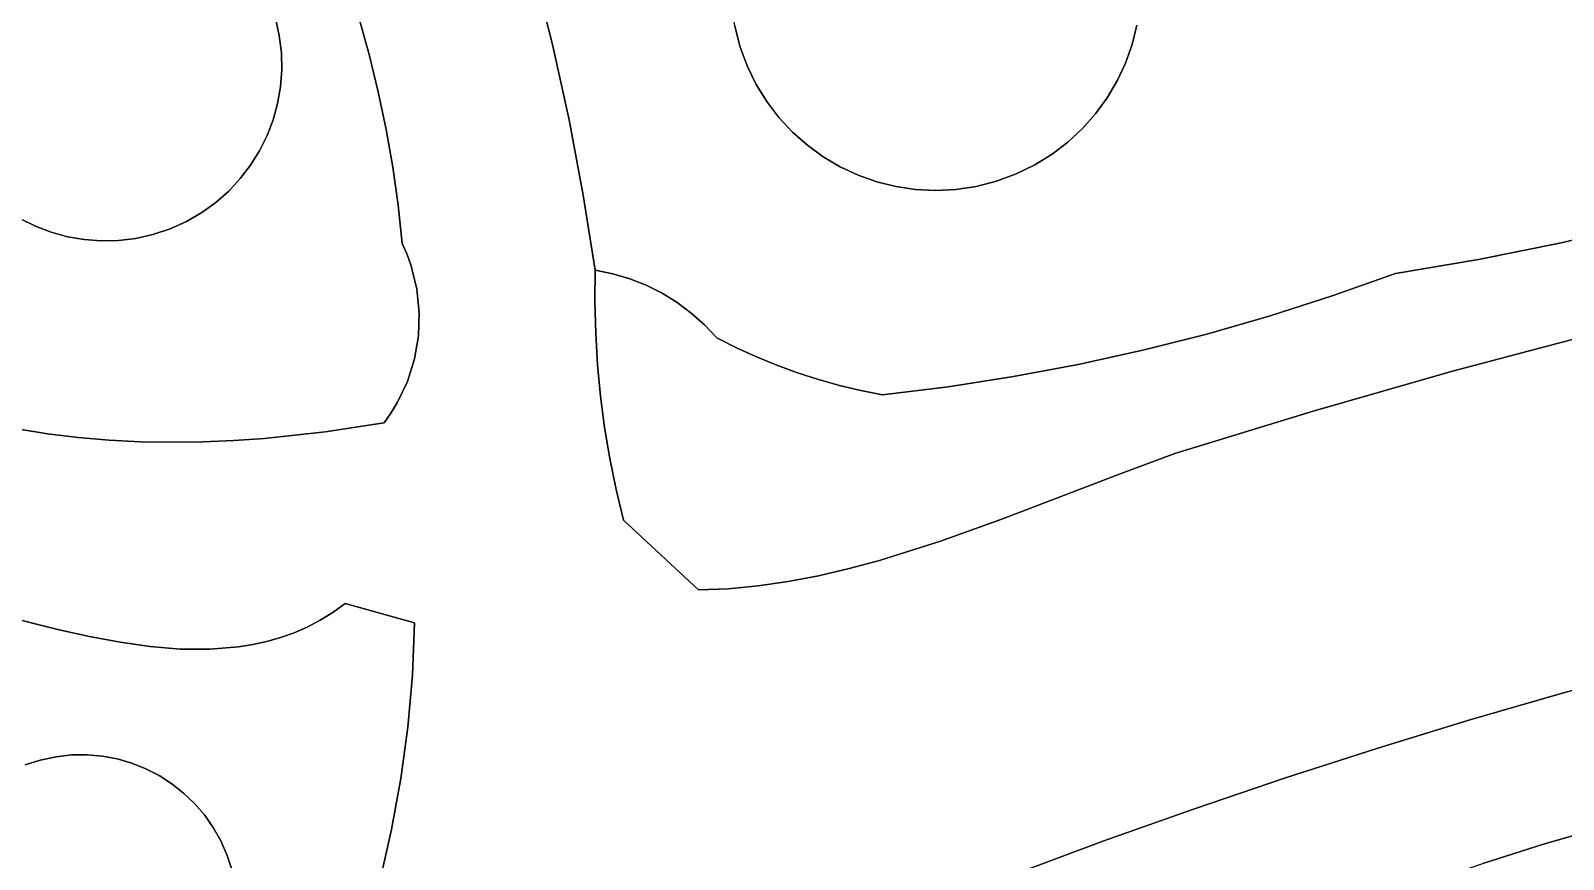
# Model space of a CAD drawing. Header units: inches. Extents: x 37.5 to 70.3, y 17.4 to 61.6.
# Drawn here: x 48.624 to 52.208, y 32.358 to 34.296 of the extents above; entities that cross this region are included whole.
import ezdxf

# ---------------------------------------------------------------- set-up
doc = ezdxf.new("R2010")
doc.units = ezdxf.units.IN
doc.layers.add('SURFACES_FOR_SKETCHUP', color=7, linetype='Continuous')

msp = doc.modelspace()

# ---------------------------------------------------------------- linework, layer by layer
at = {"layer": 'SURFACES_FOR_SKETCHUP'}
for points, invisible_edges in [([(50.3163, 34.6253), (51.1648, 34.1789), (50.9637, 34.8264)], 11), ([(51.1984, 34.5443), (50.9637, 34.8264), (51.1648, 34.1789)], 11), ([(51.2109, 34.3089), (51.8151, 33.7282), (51.7557, 34.6704)], 11), ([(51.8694, 34.6393), (51.7557, 34.6704), (51.8151, 33.7282)], 10), ([(50.3163, 34.6253), (50.2968, 34.5836), (50.2827, 34.2599)], 10), ([(50.2827, 34.2599), (50.5173, 33.9778), (50.3163, 34.6253)], 11), ([(51.1648, 34.1789), (50.3163, 34.6253), (50.5173, 33.9778)], 11), ([(51.8694, 34.6393), (51.8151, 33.7282), (51.984, 34.6117)], 3), ([(48.6507, 34.5982), (48.4239, 34.3802), (48.4178, 34.0656)], 11), ([(48.4178, 34.0656), (48.9504, 33.8328), (48.6507, 34.5982)], 11), ([(48.9504, 33.8328), (49.1771, 34.0509), (48.6507, 34.5982)], 11), ([(49.1833, 34.3654), (48.6507, 34.5982), (49.1771, 34.0509)], 11), ([(50.2705, 34.3075), (50.2827, 34.2599), (50.2968, 34.5836)], 10), ([(52.0094, 33.7611), (51.984, 34.6117), (51.8151, 33.7282)], 3), ([(51.984, 34.6117), (52.0094, 33.7611), (52.0994, 34.5876)], 3), ([(52.2026, 33.8), (52.0994, 34.5876), (52.0094, 33.7611)], 3), ([(52.0994, 34.5876), (52.2026, 33.8), (52.2155, 34.567)], 3), ([(51.1648, 34.1789), (51.1843, 34.2206), (51.1984, 34.5443)], 10), ([(51.2105, 34.4967), (51.1984, 34.5443), (51.1843, 34.2206)], 10), ([(52.3944, 33.845), (52.2155, 34.567), (52.2026, 33.8)], 3), ([(51.1843, 34.2206), (51.1997, 34.264), (51.2105, 34.4967)], 10), ([(51.1997, 34.264), (51.2109, 34.3089), (51.2105, 34.4967)], 10), ([(49.3921, 34.3274), (49.416, 34.2408), (49.8004, 34.4393)], 10), ([(49.8448, 34.264), (49.8004, 34.4393), (49.416, 34.2408)], 10), ([(49.8004, 34.4393), (49.8448, 34.264), (50.261, 34.4025)], 10), ([(50.2633, 34.3551), (50.261, 34.4025), (49.8448, 34.264)], 10), ([(49.1771, 34.0509), (49.1912, 34.0877), (49.1833, 34.3654)], 10), ([(49.1966, 34.3255), (49.1833, 34.3654), (49.1912, 34.0877)], 10), ([(50.2705, 34.3075), (50.2633, 34.3551), (49.8448, 34.264)], 10), ([(49.1912, 34.0877), (49.2017, 34.1258), (49.1966, 34.3255)], 10), ([(49.1966, 34.3255), (49.2057, 34.2852), (49.3921, 34.3274)], 10), ([(49.2017, 34.1258), (49.2085, 34.1649), (49.1966, 34.3255)], 10), ([(49.1966, 34.3255), (49.2085, 34.1649), (49.2057, 34.2852)], 3), ([(49.2057, 34.2852), (49.2106, 34.2448), (49.3921, 34.3274)], 10), ([(49.416, 34.2408), (49.3921, 34.3274), (49.2106, 34.2448)], 10), ([(50.2705, 34.3075), (49.8448, 34.264), (50.2827, 34.2599)], 3), ([(51.1997, 34.264), (51.8151, 33.7282), (51.2109, 34.3089)], 3), ([(49.2115, 34.2046), (49.2057, 34.2852), (49.2085, 34.1649)], 3), ([(49.2115, 34.2046), (49.2106, 34.2448), (49.2057, 34.2852)], 8), ([(49.416, 34.2408), (49.4372, 34.1534), (49.8448, 34.264)], 10), ([(49.4372, 34.1534), (49.4555, 34.0654), (49.8448, 34.264)], 10), ([(49.8832, 34.0877), (49.8448, 34.264), (49.4555, 34.0654)], 10), ([(49.8448, 34.264), (49.8832, 34.0877), (50.2827, 34.2599)], 10), ([(50.2996, 34.2139), (50.2827, 34.2599), (49.8832, 34.0877)], 10), ([(50.2827, 34.2599), (50.2996, 34.2139), (50.4777, 34.0012)], 10), ([(50.5173, 33.9778), (50.2827, 34.2599), (50.4777, 34.0012)], 3), ([(51.1843, 34.2206), (51.6695, 33.6764), (51.1997, 34.264)], 3), ([(51.8151, 33.7282), (51.1997, 34.264), (51.6695, 33.6764)], 3), ([(49.4372, 34.1534), (49.416, 34.2408), (49.2085, 34.1649)], 10), ([(49.2115, 34.2046), (49.2085, 34.1649), (49.416, 34.2408)], 10), ([(49.2106, 34.2448), (49.2115, 34.2046), (49.416, 34.2408)], 10), ([(50.3207, 34.1706), (50.2996, 34.2139), (49.8832, 34.0877)], 10), ([(50.4404, 34.0282), (50.2996, 34.2139), (50.4057, 34.0589)], 3), ([(50.4777, 34.0012), (50.2996, 34.2139), (50.4404, 34.0282)], 3), ([(50.2996, 34.2139), (50.3207, 34.1706), (50.4057, 34.0589)], 10), ([(51.1648, 34.1789), (51.6695, 33.6764), (51.1843, 34.2206)], 3), ([(49.2085, 34.1649), (49.2017, 34.1258), (49.4372, 34.1534)], 10), ([(49.4555, 34.0654), (49.4372, 34.1534), (49.2017, 34.1258)], 10), ([(49.8832, 34.0877), (49.9162, 33.9114), (50.3207, 34.1706)], 10), ([(50.3456, 34.1302), (50.3207, 34.1706), (49.9162, 33.9114)], 10), ([(50.374, 34.0929), (50.4057, 34.0589), (50.3207, 34.1706)], 10), ([(50.3207, 34.1706), (50.3456, 34.1302), (50.374, 34.0929)], 8), ([(50.8827, 33.9443), (51.1648, 34.1789), (50.5173, 33.9778)], 11), ([(51.1648, 34.1789), (50.8827, 33.9443), (51.1415, 34.1393)], 3), ([(51.1415, 34.1393), (51.5225, 33.6292), (51.1648, 34.1789)], 3), ([(51.6695, 33.6764), (51.1648, 34.1789), (51.5225, 33.6292)], 3), ([(49.2017, 34.1258), (49.1912, 34.0877), (49.4555, 34.0654)], 10), ([(50.3456, 34.1302), (49.9162, 33.9114), (50.374, 34.0929)], 3), ([(50.8827, 33.9443), (50.9288, 33.9612), (51.1415, 34.1393)], 10), ([(51.1415, 34.1393), (50.9288, 33.9612), (51.1144, 34.102)], 3), ([(51.1144, 34.102), (51.5225, 33.6292), (51.1415, 34.1393)], 3), ([(49.1912, 34.0877), (49.1771, 34.0509), (49.4555, 34.0654)], 10), ([(49.4555, 34.0654), (49.471, 33.9768), (49.8832, 34.0877)], 10), ([(49.471, 33.9768), (49.4836, 33.8877), (49.8832, 34.0877)], 10), ([(49.9162, 33.9114), (49.8832, 34.0877), (49.4836, 33.8877)], 10), ([(49.9162, 33.9114), (50.0638, 33.7007), (50.374, 34.0929)], 11), ([(50.1007, 33.6821), (50.374, 34.0929), (50.0638, 33.7007)], 3), ([(50.374, 34.0929), (50.1007, 33.6821), (50.4057, 34.0589)], 3), ([(51.1144, 34.102), (50.9288, 33.9612), (51.0838, 34.0673)], 3), ([(51.0838, 34.0673), (51.3742, 33.5866), (51.1144, 34.102)], 3), ([(51.5225, 33.6292), (51.1144, 34.102), (51.3742, 33.5866)], 3), ([(48.6359, 33.8389), (48.4178, 34.0656), (48.6005, 33.8564)], 3), ([(48.4178, 34.0656), (48.6359, 33.8389), (48.9504, 33.8328)], 11), ([(49.1771, 34.0509), (48.9504, 33.8328), (49.1596, 34.0155)], 3), ([(49.1771, 34.0509), (49.1596, 34.0155), (49.471, 33.9768)], 10), ([(49.471, 33.9768), (49.4555, 34.0654), (49.1771, 34.0509)], 10), ([(50.1359, 33.6604), (50.4057, 34.0589), (50.1007, 33.6821)], 3), ([(50.4057, 34.0589), (50.1359, 33.6604), (50.4404, 34.0282)], 3), ([(50.9288, 33.9612), (50.9721, 33.9822), (51.0838, 34.0673)], 10), ([(51.0497, 34.0356), (51.0838, 34.0673), (50.9721, 33.9822)], 10), ([(51.0497, 34.0356), (51.3742, 33.5866), (51.0838, 34.0673)], 3), ([(48.9504, 33.8328), (48.9888, 33.8501), (49.1596, 34.0155)], 10), ([(49.1596, 34.0155), (48.9888, 33.8501), (49.1388, 33.9819)], 3), ([(49.1596, 34.0155), (49.1388, 33.9819), (49.4836, 33.8877)], 10), ([(49.4836, 33.8877), (49.471, 33.9768), (49.1596, 34.0155)], 10), ([(50.169, 33.6356), (50.4404, 34.0282), (50.1359, 33.6604)], 3), ([(50.4404, 34.0282), (50.169, 33.6356), (50.4777, 34.0012)], 3), ([(50.9721, 33.9822), (51.0125, 34.0071), (51.0497, 34.0356)], 8), ([(50.9721, 33.9822), (51.2246, 33.5487), (51.0125, 34.0071)], 3), ([(51.0125, 34.0071), (51.2246, 33.5487), (51.0497, 34.0356)], 3), ([(51.3742, 33.5866), (51.0497, 34.0356), (51.2246, 33.5487)], 3), ([(49.1388, 33.9819), (48.9888, 33.8501), (49.1147, 33.9504)], 3), ([(49.1388, 33.9819), (49.1147, 33.9504), (49.4836, 33.8877)], 10), ([(50.2, 33.6079), (50.4777, 34.0012), (50.169, 33.6356)], 3), ([(50.5173, 33.9778), (50.4777, 34.0012), (50.2, 33.6079)], 10), ([(50.2, 33.6079), (50.2746, 33.5542), (50.5173, 33.9778)], 11), ([(50.3214, 33.5329), (50.5173, 33.9778), (50.2746, 33.5542)], 3), ([(50.5173, 33.9778), (50.3214, 33.5329), (50.559, 33.9584)], 3), ([(50.5173, 33.9778), (50.559, 33.9584), (50.8827, 33.9443)], 10), ([(50.9288, 33.9612), (51.0739, 33.5155), (50.9721, 33.9822)], 3), ([(51.2246, 33.5487), (50.9721, 33.9822), (51.0739, 33.5155)], 3), ([(48.9888, 33.8501), (49.0245, 33.8708), (49.1147, 33.9504)], 10), ([(49.0876, 33.9212), (49.1147, 33.9504), (49.0245, 33.8708)], 10), ([(49.1147, 33.9504), (49.0876, 33.9212), (49.4933, 33.7982)], 10), ([(49.4933, 33.7982), (49.4836, 33.8877), (49.1147, 33.9504)], 10), ([(50.369, 33.5134), (50.559, 33.9584), (50.3214, 33.5329)], 3), ([(50.4173, 33.4958), (50.559, 33.9584), (50.369, 33.5134)], 3), ([(50.6025, 33.943), (50.559, 33.9584), (50.4173, 33.4958)], 10), ([(50.4173, 33.4958), (50.4662, 33.48), (50.6025, 33.943)], 10), ([(50.4662, 33.48), (50.5157, 33.4662), (50.6025, 33.943)], 10), ([(50.6473, 33.9318), (50.6025, 33.943), (50.5157, 33.4662)], 10), ([(50.559, 33.9584), (50.6025, 33.943), (50.8352, 33.9321)], 10), ([(50.8352, 33.9321), (50.8827, 33.9443), (50.559, 33.9584)], 10), ([(50.6025, 33.943), (50.6473, 33.9318), (50.8352, 33.9321)], 10), ([(50.8352, 33.9321), (50.9223, 33.4871), (50.8827, 33.9443)], 3), ([(50.8827, 33.9443), (51.0739, 33.5155), (50.9288, 33.9612)], 3), ([(51.0739, 33.5155), (50.8827, 33.9443), (50.9223, 33.4871)], 3), ([(49.0245, 33.8708), (49.0575, 33.8946), (49.0876, 33.9212)], 8), ([(49.0876, 33.9212), (49.0575, 33.8946), (49.4933, 33.7982)], 10), ([(49.4836, 33.8877), (49.5047, 33.7723), (49.9162, 33.9114)], 11), ([(49.5047, 33.7723), (49.5141, 33.7458), (49.9162, 33.9114)], 10), ([(49.9444, 33.7359), (49.9162, 33.9114), (49.5141, 33.7458)], 10), ([(49.9162, 33.9114), (49.9444, 33.7359), (49.9854, 33.7277)], 8), ([(49.9162, 33.9114), (49.9854, 33.7277), (50.0253, 33.7159)], 9), ([(49.9162, 33.9114), (50.0253, 33.7159), (50.0638, 33.7007)], 9), ([(50.5157, 33.4662), (50.5658, 33.4543), (50.6473, 33.9318)], 10), ([(50.6933, 33.9249), (50.6473, 33.9318), (50.5658, 33.4543)], 10), ([(50.5658, 33.4543), (50.6164, 33.4444), (50.6933, 33.9249)], 10), ([(50.7697, 33.4633), (50.6933, 33.9249), (50.6164, 33.4444)], 3), ([(50.8352, 33.9321), (50.6473, 33.9318), (50.7876, 33.9249)], 3), ([(50.6933, 33.9249), (50.7876, 33.9249), (50.6473, 33.9318)], 3), ([(50.6933, 33.9249), (50.7697, 33.4633), (50.7402, 33.9226)], 3), ([(50.6933, 33.9249), (50.7402, 33.9226), (50.7876, 33.9249)], 8), ([(50.7402, 33.9226), (50.7697, 33.4633), (50.7876, 33.9249)], 3), ([(50.9223, 33.4871), (50.7876, 33.9249), (50.7697, 33.4633)], 3), ([(50.7876, 33.9249), (50.9223, 33.4871), (50.8352, 33.9321)], 3), ([(49.0245, 33.8708), (48.9888, 33.8501), (49.1715, 33.3426)], 10), ([(49.0245, 33.8708), (49.3133, 33.3577), (49.0575, 33.8946)], 3), ([(49.1715, 33.3426), (49.3133, 33.3577), (49.0245, 33.8708)], 10), ([(49.5272, 33.6919), (49.5141, 33.7458), (49.0575, 33.8946)], 10), ([(49.5047, 33.7723), (49.0575, 33.8946), (49.5141, 33.7458)], 3), ([(49.5272, 33.6919), (49.0575, 33.8946), (49.3133, 33.3577)], 11), ([(49.4933, 33.7982), (49.0575, 33.8946), (49.5047, 33.7723)], 3), ([(49.4836, 33.8877), (49.4933, 33.7982), (49.5047, 33.7723)], 8), ([(48.6005, 33.8564), (48.2968, 33.6404), (48.6359, 33.8389)], 3), ([(48.307, 33.5755), (48.6359, 33.8389), (48.2968, 33.6404)], 3), ([(48.6359, 33.8389), (48.307, 33.5755), (48.4536, 33.3976)], 11), ([(48.4536, 33.3976), (48.5227, 33.3797), (48.6359, 33.8389)], 10), ([(48.6727, 33.8248), (48.6359, 33.8389), (48.5227, 33.3797)], 10), ([(48.6359, 33.8389), (48.6727, 33.8248), (48.9504, 33.8328)], 10), ([(48.9105, 33.8194), (48.9504, 33.8328), (48.6727, 33.8248)], 10), ([(48.9504, 33.8328), (48.9105, 33.8194), (49.0269, 33.3346)], 10), ([(48.9888, 33.8501), (48.9504, 33.8328), (49.0994, 33.3376)], 10), ([(49.0269, 33.3346), (49.0994, 33.3376), (48.9504, 33.8328)], 10), ([(49.0994, 33.3376), (49.1715, 33.3426), (48.9888, 33.8501)], 10), ([(52.2026, 33.8), (52.2763, 33.5863), (52.3944, 33.845)], 3), ([(48.5929, 33.365), (48.6727, 33.8248), (48.5227, 33.3797)], 3), ([(48.6727, 33.8248), (48.5929, 33.365), (48.7108, 33.8143)], 3), ([(48.664, 33.3533), (48.7108, 33.8143), (48.5929, 33.365)], 3), ([(48.7108, 33.8143), (48.664, 33.3533), (48.7499, 33.8075)], 3), ([(48.7359, 33.3445), (48.7499, 33.8075), (48.664, 33.3533)], 3), ([(48.6727, 33.8248), (48.7108, 33.8143), (48.9105, 33.8194)], 10), ([(48.7108, 33.8143), (48.7499, 33.8075), (48.9105, 33.8194)], 10), ([(48.7499, 33.8075), (48.7359, 33.3445), (48.7896, 33.8045)], 3), ([(48.8084, 33.3383), (48.7896, 33.8045), (48.7359, 33.3445)], 3), ([(48.9105, 33.8194), (48.7499, 33.8075), (48.8702, 33.8104)], 3), ([(48.7896, 33.8045), (48.8702, 33.8104), (48.7499, 33.8075)], 3), ([(48.7896, 33.8045), (48.8299, 33.8054), (48.8702, 33.8104)], 8), ([(48.7896, 33.8045), (48.8084, 33.3383), (48.8299, 33.8054)], 3), ([(48.8812, 33.3347), (48.8299, 33.8054), (48.8084, 33.3383)], 3), ([(48.8299, 33.8054), (48.8812, 33.3347), (48.8702, 33.8104)], 3), ([(48.9105, 33.8194), (48.8702, 33.8104), (48.9541, 33.3335)], 10), ([(48.8812, 33.3347), (48.9541, 33.3335), (48.8702, 33.8104)], 10), ([(48.9541, 33.3335), (49.0269, 33.3346), (48.9105, 33.8194)], 10), ([(52.2026, 33.8), (52.0094, 33.7611), (52.2763, 33.5863)], 10), ([(52.0094, 33.7611), (51.8151, 33.7282), (51.9489, 33.4995)], 10), ([(51.9489, 33.4995), (52.2763, 33.5863), (52.0094, 33.7611)], 10), ([(49.5141, 33.7458), (49.5272, 33.6919), (49.9444, 33.7359)], 10), ([(49.9437, 33.6621), (49.9444, 33.7359), (49.5272, 33.6919)], 10), ([(49.9854, 33.7277), (49.9444, 33.7359), (49.9437, 33.6621)], 8), ([(49.9854, 33.7277), (49.9437, 33.6621), (50.0253, 33.7159)], 3), ([(51.6695, 33.6764), (51.9489, 33.4995), (51.8151, 33.7282)], 3), ([(49.5329, 33.6371), (49.5272, 33.6919), (49.3133, 33.3577)], 10), ([(49.5272, 33.6919), (49.5329, 33.6371), (49.9437, 33.6621)], 10), ([(50.0638, 33.7007), (50.0253, 33.7159), (49.9437, 33.6621)], 10), ([(49.9437, 33.6621), (49.9455, 33.5883), (50.0638, 33.7007)], 10), ([(50.1007, 33.6821), (50.0638, 33.7007), (49.9455, 33.5883)], 10), ([(49.9455, 33.5883), (49.9437, 33.6621), (49.5329, 33.6371)], 10), ([(50.1359, 33.6604), (50.1007, 33.6821), (49.9455, 33.5883)], 10), ([(49.9499, 33.5146), (50.1359, 33.6604), (49.9455, 33.5883)], 3), ([(50.1359, 33.6604), (49.9499, 33.5146), (50.169, 33.6356)], 3), ([(51.5225, 33.6292), (51.6232, 33.4064), (51.6695, 33.6764)], 3), ([(51.9489, 33.4995), (51.6695, 33.6764), (51.6232, 33.4064)], 3), ([(49.531, 33.5823), (49.5329, 33.6371), (49.3133, 33.3577)], 10), ([(49.5329, 33.6371), (49.531, 33.5823), (49.9455, 33.5883)], 10), ([(50.169, 33.6356), (49.9499, 33.5146), (50.2, 33.6079)], 3), ([(51.3742, 33.5866), (51.6232, 33.4064), (51.5225, 33.6292)], 3), ([(49.5218, 33.5283), (49.531, 33.5823), (49.3133, 33.3577)], 10), ([(49.531, 33.5823), (49.5218, 33.5283), (49.9499, 33.5146)], 10), ([(49.9499, 33.5146), (49.9455, 33.5883), (49.531, 33.5823)], 10), ([(49.9569, 33.4412), (50.2, 33.6079), (49.9499, 33.5146)], 3), ([(50.2285, 33.5774), (50.2, 33.6079), (49.9569, 33.4412)], 10), ([(49.9569, 33.4412), (49.9664, 33.3681), (50.2285, 33.5774)], 10), ([(50.2746, 33.5542), (50.2285, 33.5774), (49.9664, 33.3681)], 10), ([(50.2285, 33.5774), (50.2746, 33.5542), (50.2, 33.6079)], 2), ([(51.2246, 33.5487), (51.2993, 33.3071), (51.3742, 33.5866)], 3), ([(51.6232, 33.4064), (51.3742, 33.5866), (51.2993, 33.3071)], 3), ([(51.9489, 33.4995), (52.4191, 32.8045), (52.2763, 33.5863)], 3), ([(49.9664, 33.3681), (49.9785, 33.2953), (50.2746, 33.5542)], 10), ([(50.2746, 33.5542), (49.9785, 33.2953), (50.3214, 33.5329)], 3), ([(51.0739, 33.5155), (51.1676, 33.2582), (51.2246, 33.5487)], 3), ([(51.2993, 33.3071), (51.2246, 33.5487), (51.1676, 33.2582)], 3), ([(49.5052, 33.4758), (49.5218, 33.5283), (49.3133, 33.3577)], 10), ([(49.5218, 33.5283), (49.5052, 33.4758), (49.9569, 33.4412)], 10), ([(49.9569, 33.4412), (49.9499, 33.5146), (49.5218, 33.5283)], 10), ([(49.9931, 33.2229), (50.3214, 33.5329), (49.9785, 33.2953)], 3), ([(50.369, 33.5134), (50.3214, 33.5329), (49.9931, 33.2229)], 10), ([(49.9931, 33.2229), (50.2555, 32.9909), (50.369, 33.5134)], 11), ([(50.3255, 32.9973), (50.369, 33.5134), (50.2555, 32.9909)], 3), ([(50.369, 33.5134), (50.3255, 32.9973), (50.4173, 33.4958)], 3), ([(50.9223, 33.4871), (51.0317, 33.2056), (51.0739, 33.5155)], 3), ([(51.1676, 33.2582), (51.0739, 33.5155), (51.0317, 33.2056)], 3), ([(49.4815, 33.4256), (49.5052, 33.4758), (49.3133, 33.3577)], 10), ([(49.5052, 33.4758), (49.4815, 33.4256), (49.9664, 33.3681)], 10), ([(49.9664, 33.3681), (49.9569, 33.4412), (49.5052, 33.4758)], 10), ([(50.3959, 33.0075), (50.4173, 33.4958), (50.3255, 32.9973)], 3), ([(50.4173, 33.4958), (50.3959, 33.0075), (50.4662, 33.48)], 3), ([(50.4668, 33.0212), (50.4662, 33.48), (50.3959, 33.0075)], 3), ([(50.5157, 33.4662), (50.4662, 33.48), (50.4668, 33.0212)], 10), ([(50.7697, 33.4633), (50.8926, 33.1524), (50.9223, 33.4871)], 3), ([(51.0317, 33.2056), (50.9223, 33.4871), (50.8926, 33.1524)], 3), ([(51.6232, 33.4064), (51.9866, 32.6831), (51.9489, 33.4995)], 3), ([(52.2024, 32.7455), (51.9489, 33.4995), (51.9866, 32.6831)], 3), ([(52.4191, 32.8045), (51.9489, 33.4995), (52.2024, 32.7455)], 3), ([(50.5379, 33.0378), (50.5157, 33.4662), (50.4668, 33.0212)], 3), ([(50.5157, 33.4662), (50.5379, 33.0378), (50.5658, 33.4543)], 3), ([(50.6091, 33.0571), (50.5658, 33.4543), (50.5379, 33.0378)], 3), ([(50.5658, 33.4543), (50.6091, 33.0571), (50.6164, 33.4444)], 3), ([(50.7514, 33.1019), (50.6164, 33.4444), (50.6091, 33.0571)], 3), ([(50.6164, 33.4444), (50.7514, 33.1019), (50.7697, 33.4633)], 3), ([(50.8926, 33.1524), (50.7697, 33.4633), (50.7514, 33.1019)], 3), ([(49.4669, 33.4016), (49.4815, 33.4256), (49.3133, 33.3577)], 10), ([(49.4506, 33.3785), (49.4669, 33.4016), (49.3133, 33.3577)], 2), ([(49.4669, 33.4016), (49.4506, 33.3785), (49.9785, 33.2953)], 10), ([(49.4815, 33.4256), (49.4669, 33.4016), (49.9785, 33.2953)], 10), ([(49.9785, 33.2953), (49.9664, 33.3681), (49.4815, 33.4256)], 10), ([(51.2993, 33.3071), (51.7718, 32.6174), (51.6232, 33.4064)], 3), ([(51.9866, 32.6831), (51.6232, 33.4064), (51.7718, 32.6174)], 3), ([(48.664, 33.3533), (48.5929, 33.365), (48.5511, 32.9297)], 10), ([(49.3133, 33.3577), (49.3596, 32.9561), (49.4506, 33.3785)], 3), ([(49.5221, 32.9107), (49.4506, 33.3785), (49.3596, 32.9561)], 3), ([(49.9931, 33.2229), (49.9785, 33.2953), (49.4506, 33.3785)], 10), ([(49.4506, 33.3785), (49.5221, 32.9107), (49.9931, 33.2229)], 11), ([(48.7359, 33.3445), (48.664, 33.3533), (48.5511, 32.9297)], 10), ([(48.5511, 32.9297), (48.6914, 32.8946), (48.7359, 33.3445)], 10), ([(48.8084, 33.3383), (48.7359, 33.3445), (48.6914, 32.8946)], 10), ([(48.6914, 32.8946), (48.7624, 32.8788), (48.8084, 33.3383)], 10), ([(48.8812, 33.3347), (48.8084, 33.3383), (48.7624, 32.8788)], 10), ([(48.7624, 32.8788), (48.8334, 32.8655), (48.8812, 33.3347)], 10), ([(48.8334, 32.8655), (48.9041, 32.8555), (48.8812, 33.3347)], 10), ([(48.9541, 33.3335), (48.8812, 33.3347), (48.9041, 32.8555)], 10), ([(48.9041, 32.8555), (48.9742, 32.8497), (48.9541, 33.3335)], 10), ([(49.0269, 33.3346), (48.9541, 33.3335), (48.9742, 32.8497)], 10), ([(48.9742, 32.8497), (49.0431, 32.8491), (49.0269, 33.3346)], 10), ([(49.0994, 33.3376), (49.0269, 33.3346), (49.1107, 32.8547)], 10), ([(49.0431, 32.8491), (49.1107, 32.8547), (49.0269, 33.3346)], 10), ([(49.1715, 33.3426), (49.0994, 33.3376), (49.2402, 32.8877)], 10), ([(49.1765, 32.8672), (49.2086, 32.8764), (49.0994, 33.3376)], 10), ([(49.1107, 32.8547), (49.1439, 32.86), (49.0994, 33.3376)], 10), ([(49.1439, 32.86), (49.1765, 32.8672), (49.0994, 33.3376)], 10), ([(49.2086, 32.8764), (49.2402, 32.8877), (49.0994, 33.3376)], 10), ([(49.1715, 33.3426), (49.3596, 32.9561), (49.3133, 33.3577)], 3), ([(49.2711, 32.9012), (49.3013, 32.917), (49.1715, 33.3426)], 10), ([(49.2402, 32.8877), (49.2711, 32.9012), (49.1715, 33.3426)], 10), ([(49.3309, 32.9353), (49.1715, 33.3426), (49.3013, 32.917)], 3), ([(49.3596, 32.9561), (49.1715, 33.3426), (49.3309, 32.9353)], 3), ([(51.1676, 33.2582), (51.5581, 32.5485), (51.2993, 33.3071)], 3), ([(51.7718, 32.6174), (51.2993, 33.3071), (51.5581, 32.5485)], 3), ([(51.0317, 33.2056), (51.3454, 32.4762), (51.1676, 33.2582)], 3), ([(51.5581, 32.5485), (51.1676, 33.2582), (51.3454, 32.4762)], 3), ([(50.0103, 33.1511), (49.9931, 33.2229), (49.5221, 32.9107)], 10), ([(49.9931, 33.2229), (50.0103, 33.1511), (50.2555, 32.9909)], 10), ([(50.8926, 33.1524), (51.1339, 32.4008), (51.0317, 33.2056)], 3), ([(51.3454, 32.4762), (51.0317, 33.2056), (51.1339, 32.4008)], 3), ([(49.5221, 32.9107), (49.517, 32.7885), (50.0103, 33.1511)], 10), ([(50.1862, 32.9886), (50.0103, 33.1511), (49.517, 32.7885)], 10), ([(50.1862, 32.9886), (50.2555, 32.9909), (50.0103, 33.1511)], 2), ([(50.7514, 33.1019), (51.1339, 32.4008), (50.8926, 33.1524)], 3), ([(50.6091, 33.0571), (50.9234, 32.322), (50.7514, 33.1019)], 3), ([(51.1339, 32.4008), (50.7514, 33.1019), (50.9234, 32.322)], 3), ([(50.5379, 33.0378), (50.9234, 32.322), (50.6091, 33.0571)], 3), ([(50.3255, 32.9973), (50.5062, 32.1549), (50.3959, 33.0075)], 3), ([(50.3959, 33.0075), (50.7142, 32.2401), (50.4668, 33.0212)], 3), ([(50.7142, 32.2401), (50.3959, 33.0075), (50.5062, 32.1549)], 3), ([(50.4668, 33.0212), (50.7142, 32.2401), (50.5379, 33.0378)], 3), ([(50.9234, 32.322), (50.5379, 33.0378), (50.7142, 32.2401)], 3), ([(49.5064, 32.6671), (49.4902, 32.5468), (50.1862, 32.9886)], 10), ([(50.2994, 32.0665), (50.1862, 32.9886), (49.4902, 32.5468)], 11), ([(49.517, 32.7885), (49.5064, 32.6671), (50.1862, 32.9886)], 10), ([(50.1862, 32.9886), (50.5062, 32.1549), (50.2555, 32.9909)], 3), ([(50.5062, 32.1549), (50.1862, 32.9886), (50.2994, 32.0665)], 3), ([(50.2555, 32.9909), (50.5062, 32.1549), (50.3255, 32.9973)], 3), ([(49.3013, 32.917), (49.517, 32.7885), (49.3309, 32.9353)], 3), ([(49.3309, 32.9353), (49.517, 32.7885), (49.3596, 32.9561)], 3), ([(49.5221, 32.9107), (49.3596, 32.9561), (49.517, 32.7885)], 2), ([(48.6914, 32.8946), (48.5511, 32.9297), (48.6471, 32.59)], 10), ([(48.6115, 32.5785), (48.6471, 32.59), (48.5511, 32.9297)], 10), ([(49.2402, 32.8877), (49.5064, 32.6671), (49.2711, 32.9012)], 3), ([(49.2711, 32.9012), (49.517, 32.7885), (49.3013, 32.917)], 3), ([(49.517, 32.7885), (49.2711, 32.9012), (49.5064, 32.6671)], 3), ([(48.6471, 32.59), (48.6838, 32.5979), (48.6914, 32.8946)], 10), ([(48.6838, 32.5979), (48.7203, 32.602), (48.6914, 32.8946)], 10), ([(48.7624, 32.8788), (48.6914, 32.8946), (48.7203, 32.602)], 10), ([(48.7203, 32.602), (48.7565, 32.6023), (48.7624, 32.8788)], 10), ([(48.8334, 32.8655), (48.7624, 32.8788), (48.7565, 32.6023)], 10), ([(48.7565, 32.6023), (48.7921, 32.5992), (48.8334, 32.8655)], 10), ([(48.7921, 32.5992), (48.827, 32.5926), (48.8334, 32.8655)], 10), ([(48.9041, 32.8555), (48.8334, 32.8655), (48.827, 32.5926)], 10), ([(49.0306, 32.4615), (49.1439, 32.86), (49.0075, 32.4884)], 3), ([(49.1107, 32.8547), (49.0075, 32.4884), (49.1439, 32.86)], 3), ([(49.1765, 32.8672), (49.0306, 32.4615), (49.4902, 32.5468)], 11), ([(49.1439, 32.86), (49.0306, 32.4615), (49.1765, 32.8672)], 3), ([(49.1765, 32.8672), (49.4902, 32.5468), (49.2086, 32.8764)], 3), ([(49.2086, 32.8764), (49.5064, 32.6671), (49.2402, 32.8877)], 3), ([(49.5064, 32.6671), (49.2086, 32.8764), (49.4902, 32.5468)], 3), ([(48.827, 32.5926), (48.8609, 32.5827), (48.9041, 32.8555)], 10), ([(48.9742, 32.8497), (48.9041, 32.8555), (48.8609, 32.5827)], 10), ([(48.8609, 32.5827), (48.8936, 32.5696), (48.9742, 32.8497)], 10), ([(48.8936, 32.5696), (48.9248, 32.5536), (48.9742, 32.8497)], 10), ([(49.0431, 32.8491), (48.9742, 32.8497), (48.9248, 32.5536)], 10), ([(48.9248, 32.5536), (48.9543, 32.5346), (49.0431, 32.8491)], 10), ([(48.9543, 32.5346), (48.982, 32.5128), (49.0431, 32.8491)], 10), ([(49.0075, 32.4884), (49.1107, 32.8547), (48.982, 32.5128)], 3), ([(49.0431, 32.8491), (48.982, 32.5128), (49.1107, 32.8547)], 3), ([(52.2024, 32.7455), (52.4489, 32.4724), (52.4191, 32.8045)], 3), ([(51.9866, 32.6831), (52.1616, 32.3932), (52.2024, 32.7455)], 3), ([(52.3047, 32.4346), (52.2024, 32.7455), (52.1616, 32.3932)], 3), ([(52.4489, 32.4724), (52.2024, 32.7455), (52.3047, 32.4346)], 3), ([(51.7718, 32.6174), (52.0197, 32.3483), (51.9866, 32.6831)], 3), ([(52.1616, 32.3932), (51.9866, 32.6831), (52.0197, 32.3483)], 3), ([(51.5581, 32.5485), (51.7395, 32.2481), (51.7718, 32.6174)], 3), ([(51.8789, 32.2999), (51.7718, 32.6174), (51.7395, 32.2481)], 3), ([(52.0197, 32.3483), (51.7718, 32.6174), (51.8789, 32.2999)], 3), ([(48.425, 32.4195), (48.6471, 32.59), (48.444, 32.4491)], 3), ([(48.425, 32.4195), (48.559, 31.9197), (48.6471, 32.59)], 11), ([(48.6471, 32.59), (48.6115, 32.5785), (48.444, 32.4491)], 10), ([(48.559, 31.9197), (48.8367, 31.8833), (48.6471, 32.59)], 11), ([(48.6838, 32.5979), (48.6471, 32.59), (48.8936, 32.5696)], 10), ([(48.9248, 32.5536), (48.8936, 32.5696), (48.6471, 32.59)], 10), ([(49.0588, 32.0538), (48.6471, 32.59), (48.8367, 31.8833)], 11), ([(49.0953, 32.3314), (48.9248, 32.5536), (48.6471, 32.59)], 11), ([(49.0953, 32.3314), (48.6471, 32.59), (49.0588, 32.0538)], 11), ([(48.6838, 32.5979), (48.827, 32.5926), (48.7203, 32.602)], 3), ([(48.8609, 32.5827), (48.827, 32.5926), (48.6838, 32.5979)], 10), ([(48.8936, 32.5696), (48.8609, 32.5827), (48.6838, 32.5979)], 10), ([(48.7921, 32.5992), (48.7565, 32.6023), (48.7203, 32.602)], 8), ([(48.7921, 32.5992), (48.7203, 32.602), (48.827, 32.5926)], 3), ([(48.9248, 32.5536), (49.0953, 32.3314), (48.9543, 32.5346)], 3), ([(49.0512, 32.4323), (49.4902, 32.5468), (49.0306, 32.4615)], 3), ([(49.069, 32.4007), (49.4902, 32.5468), (49.0512, 32.4323)], 3), ([(49.4902, 32.5468), (49.069, 32.4007), (49.4685, 32.4277)], 3), ([(49.4685, 32.4277), (50.0939, 31.9749), (49.4902, 32.5468)], 3), ([(50.2994, 32.0665), (49.4902, 32.5468), (50.0939, 31.9749)], 3), ([(51.3454, 32.4762), (51.6014, 32.1928), (51.5581, 32.5485)], 3), ([(51.7395, 32.2481), (51.5581, 32.5485), (51.6014, 32.1928)], 3), ([(49.0953, 32.3314), (49.0838, 32.3671), (48.9543, 32.5346)], 10), ([(48.9543, 32.5346), (49.0838, 32.3671), (48.982, 32.5128)], 3), ([(48.982, 32.5128), (49.0838, 32.3671), (49.0075, 32.4884)], 3), ([(49.0306, 32.4615), (49.0075, 32.4884), (49.069, 32.4007)], 10), ([(49.0838, 32.3671), (49.069, 32.4007), (49.0075, 32.4884)], 10), ([(51.1339, 32.4008), (51.3295, 32.0721), (51.3454, 32.4762)], 3), ([(51.4647, 32.1341), (51.3454, 32.4762), (51.3295, 32.0721)], 3), ([(51.6014, 32.1928), (51.3454, 32.4762), (51.4647, 32.1341)], 3), ([(49.069, 32.4007), (49.0512, 32.4323), (49.0306, 32.4615)], 8), ([(52.1616, 32.3932), (52.6232, 32.0334), (52.3047, 32.4346)], 3), ([(49.0838, 32.3671), (49.4685, 32.4277), (49.069, 32.4007)], 3), ([(49.4685, 32.4277), (49.0838, 32.3671), (49.4414, 32.3099)], 3), ([(49.4414, 32.3099), (50.0939, 31.9749), (49.4685, 32.4277)], 3), ([(50.9234, 32.322), (51.1958, 32.0067), (51.1339, 32.4008)], 3), ([(51.3295, 32.0721), (51.1339, 32.4008), (51.1958, 32.0067)], 3), ([(49.0953, 32.3314), (49.4414, 32.3099), (49.0838, 32.3671)], 3), ([(52.0197, 32.3483), (52.6177, 31.9931), (52.1616, 32.3932)], 3), ([(52.6232, 32.0334), (52.1616, 32.3932), (52.6177, 31.9931)], 3)]:
    msp.add_3dface(points, dxfattribs=dict(at, invisible_edges=invisible_edges))

doc.saveas('drawing.dxf')
